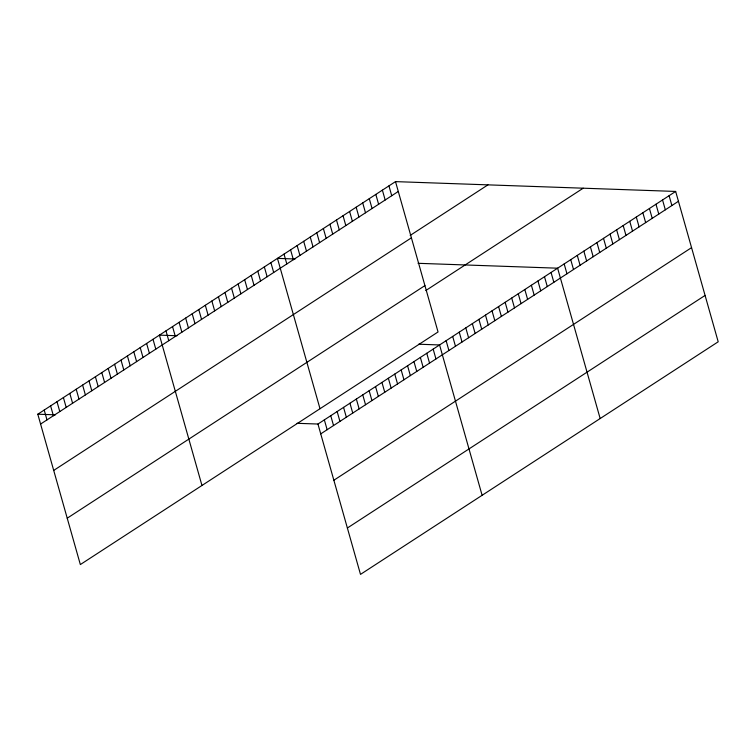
<?xml version="1.0" encoding="UTF-8"?>
<svg xmlns="http://www.w3.org/2000/svg" width="756" height="756" viewBox="0 0 756 756"><rect width="100%" height="100%" fill="white"/><g stroke="black" fill="none" stroke-linecap="round" stroke-linejoin="round"><path stroke-width="1.13" d="M395.501 181.62L438.045 331.969L80.344 564.562L37.8 414.212L395.501 181.62L675.656 191.438L718.2 341.788L360.499 574.38L317.955 424.031L297.042 423.303M40.588 424.059L398.289 191.466M410.196 235.418L487.951 184.861M53.704 470.421L411.415 237.828M67.227 518.191L424.929 285.598M425.817 290.54L583.207 188.197M317.955 424.031L675.656 191.438M320.733 433.878L678.444 201.285M333.859 480.24L691.56 247.647M347.373 528.009L705.083 295.426M295.076 258.996L277.461 258.372L320.005 408.722M418.059 263.305L557.616 268.191L600.16 418.54M177.027 335.749L159.421 335.135L201.965 485.475M418.663 344.216L439.567 344.953L482.111 495.293M37.8 414.212L55.405 414.827M669.098 195.7L671.886 205.547M662.539 199.971L665.327 209.809M655.981 204.233L658.769 214.08M649.423 208.495L652.211 218.342M642.865 212.757L645.652 222.604M636.306 217.029L639.094 226.866M629.748 221.291L632.536 231.138M623.19 225.553L625.977 235.399M616.631 229.815L619.419 239.661M610.073 234.086L612.861 243.923M603.515 238.348L606.303 248.195M596.957 242.61L599.744 252.457M590.408 246.872L593.186 256.719M583.849 251.143L586.628 260.981M577.291 255.405L580.069 265.252M570.733 259.667L573.511 269.514M564.174 263.929L566.953 273.776M551.058 272.462L553.846 282.3M544.5 276.724L547.287 286.571M537.941 280.986L540.729 290.833M531.383 285.248L534.171 295.095M524.825 289.52L527.612 299.357M518.266 293.782L521.054 303.628M511.708 298.044L514.496 307.89M505.15 302.305L507.938 312.152M498.591 306.577L501.379 316.414M492.033 310.839L494.821 320.686M485.475 315.101L488.263 324.948M478.917 319.363L481.704 329.21M472.358 323.634L475.146 333.472M465.8 327.896L468.588 337.743M459.242 332.158L462.029 342.005M452.683 336.42L455.471 346.267M446.125 340.682L448.913 350.529M388.943 185.881L391.731 195.728M433.169 349.111L435.957 358.958M382.385 190.153L385.173 199.99M426.771 353.279L429.55 363.116M375.826 194.415L378.614 204.262M420.364 357.437L423.152 367.284M369.278 198.677L372.056 208.524M413.967 361.595L416.754 371.442M362.719 202.939L365.498 212.786M407.569 365.762L410.347 375.609M356.161 207.21L358.939 217.048M401.162 369.92L403.95 379.767M349.603 211.472L352.381 221.319M394.764 374.088L397.552 383.935M343.044 215.734L345.823 225.581M388.367 378.246L391.145 388.093M336.486 219.996L339.274 229.843M381.96 382.413L384.747 392.251M329.928 224.267L332.716 234.105M375.562 386.571L378.35 396.418M323.37 228.529L326.157 238.376M369.155 390.739L371.943 400.576M362.757 394.897L365.545 404.743M316.811 232.791L319.599 242.638M356.36 399.055L359.147 408.901M310.253 237.053L313.041 246.9M349.952 403.222L352.74 413.069M303.695 241.315L306.482 251.162M343.555 407.38L346.342 417.227M297.136 245.587L299.924 255.424M337.157 411.547L339.935 421.394M290.578 249.849L293.366 259.695M330.75 415.705L333.538 425.552M284.02 254.11L286.808 263.957M324.352 419.873L327.14 429.71M270.903 262.644L273.691 272.481M264.345 266.906L267.133 276.753M257.787 271.168L260.574 281.015M251.228 275.43L254.016 285.277M244.67 279.701L247.458 289.539M238.112 283.963L240.899 293.81M231.553 288.225L234.341 298.072M224.995 292.487L227.783 302.334M218.437 296.758L221.224 306.596M211.878 301.02L214.666 310.867M205.33 305.282L208.108 315.129M198.771 309.544L201.55 319.391M192.213 313.806L194.991 323.653M185.655 318.078L188.433 327.915M179.096 322.339L181.875 332.186M172.538 326.601L175.326 336.448M165.98 330.863L168.768 340.71M153.014 339.293L155.802 349.14M146.617 343.46L149.404 353.298M140.219 347.618L143.007 357.465M133.812 351.776L136.6 361.623M127.414 355.944L130.202 365.791M121.017 360.102L123.795 369.949M114.61 364.269L117.397 374.107M108.212 368.427L111 378.274M101.814 372.595L104.593 382.432M95.407 376.753L98.195 386.599M89.01 380.911L91.797 390.757M82.612 385.078L85.39 394.925M76.205 389.236L78.993 399.083M69.807 393.404L72.595 403.25M63.4 397.561L66.188 407.408M57.002 401.729L59.79 411.566M50.605 405.887L53.392 415.734M44.198 410.054L46.985 419.892"/></g></svg>
